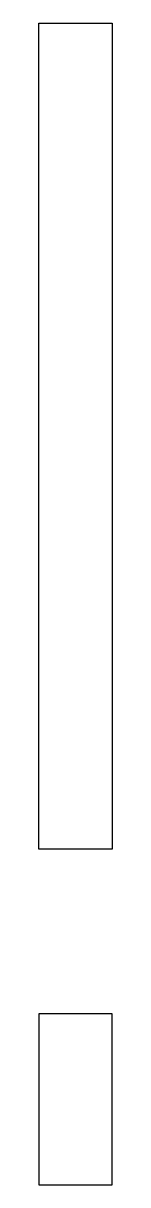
# Model space of a CAD drawing. Header units: metres. Extents: x -18.5 to -15.6, y -1.1 to 46.5.
import ezdxf

# ---------------------------------------------------------------- set-up
doc = ezdxf.new("R2010")
doc.units = ezdxf.units.M

msp = doc.modelspace()

# ---------------------------------------------------------------- linework, layer by layer
for p, q in [((-18.55, 45.864), (-18.55, 46.5)), ((-18.55, 46.5), (-15.622, 46.5)), ((-15.622, 46.5), (-15.55, 46.5)), ((-15.622, 46.5), (-15.622, 46.5)), ((-15.55, 46.5), (-15.55, 46.047)), ((-18.55, 45.018), (-18.55, 45.864)), ((-15.55, 46.047), (-15.55, 46.039)), ((-15.55, 46.039), (-15.55, 46)), ((-15.55, 46), (-15.55, 45.921)), ((-15.55, 45.921), (-15.55, 45.789)), ((-15.55, 45.789), (-15.55, 45.597)), ((-15.55, 45.597), (-15.55, 45.34)), ((-15.55, 45.34), (-15.55, 45.034)), ((-18.55, 44.94), (-18.55, 45.018)), ((-18.55, 44.779), (-18.55, 44.94)), ((-18.55, 44.538), (-18.55, 44.779)), ((-15.55, 45.034), (-15.55, 44.725)), ((-18.55, 44.228), (-18.55, 44.538)), ((-15.55, 44.725), (-15.55, 44.473)), ((-15.55, 44.473), (-15.55, 44.333)), ((-15.55, 44.333), (-15.55, 36.887)), ((-18.55, 43.743), (-18.55, 44.228)), ((-18.55, 43.475), (-18.55, 43.743)), ((-18.55, 43.145), (-18.55, 43.475)), ((-18.55, 42.956), (-18.55, 43.145)), ((-18.55, 42.601), (-18.55, 42.956)), ((-18.55, 42.222), (-18.55, 42.601)), ((-18.55, 41.852), (-18.55, 42.222)), ((-18.55, 41.521), (-18.55, 41.852)), ((-18.55, 40.427), (-18.55, 41.521)), ((-18.55, 31.105), (-18.55, 40.427)), ((-15.55, 36.887), (-15.55, 19.612)), ((-18.55, 29.104), (-18.55, 31.105)), ((-18.55, 23.415), (-18.55, 29.104)), ((-18.55, 19.109), (-18.55, 23.415)), ((-15.55, 19.612), (-15.55, 16.315)), ((-18.55, 16.315), (-18.55, 19.109)), ((-18.55, 14.849), (-18.55, 16.315)), ((-15.55, 16.315), (-15.55, 14.849)), ((-18.55, 14.634), (-18.55, 14.849)), ((-15.55, 14.849), (-15.55, 14.634)), ((-18.55, 14.332), (-18.55, 14.634)), ((-18.55, 14.001), (-18.55, 14.332)), ((-15.55, 14.634), (-15.55, 14.332)), ((-15.55, 14.332), (-15.55, 14.001)), ((-18.55, 13.691), (-18.55, 14.001)), ((-15.55, 14.001), (-15.55, 13.691)), ((-18.55, 13.431), (-18.55, 13.691)), ((-18.55, 13.229), (-18.55, 13.431)), ((-15.55, 13.691), (-15.55, 13.431)), ((-15.55, 13.431), (-15.55, 13.229)), ((-18.55, 13.086), (-18.55, 13.229)), ((-18.55, 12.649), (-18.55, 13.086)), ((-15.55, 13.229), (-15.55, 13.086)), ((-15.55, 13.086), (-15.55, 12.994)), ((-15.55, 12.994), (-15.55, 12.649)), ((-18.021, 12.649), (-18.55, 12.649)), ((-15.55, 12.649), (-18.021, 12.649)), ((-16.148, 5.9), (-18.55, 5.9)), ((-18.55, 5.9), (-18.55, 5.514)), ((-15.55, 5.9), (-16.148, 5.9)), ((-15.55, 5.571), (-15.55, 5.9)), ((-18.55, 5.514), (-18.55, 5.41)), ((-18.55, 5.41), (-18.55, 5.248)), ((-18.55, 5.248), (-18.55, 5.023)), ((-15.55, 5.514), (-15.55, 5.571)), ((-15.55, 5.41), (-15.55, 5.514)), ((-15.55, 5.248), (-15.55, 5.41)), ((-15.55, 5.023), (-15.55, 5.248)), ((-18.55, 5.023), (-18.55, 4.748)), ((-15.55, 4.748), (-15.55, 5.023)), ((-18.55, 4.748), (-18.55, 4.458)), ((-18.55, 4.458), (-18.55, 4.211)), ((-15.55, 4.458), (-15.55, 4.748)), ((-15.55, 4.211), (-15.55, 4.458)), ((-18.55, 4.211), (-18.55, 3.165)), ((-15.55, 1.15), (-15.55, 4.211)), ((-18.55, 3.165), (-18.55, 2.83)), ((-18.55, 2.83), (-18.55, 2.637)), ((-18.55, 2.637), (-18.55, 2.328)), ((-18.55, 2.328), (-18.55, 2.086)), ((-18.55, 2.086), (-18.55, 1.559)), ((-18.55, 1.559), (-18.55, 1.272)), ((-18.55, 1.272), (-18.55, 1.057)), ((-18.55, 1.057), (-18.55, 0.925)), ((-15.55, 0.848), (-15.55, 1.15)), ((-18.55, 0.925), (-18.55, -0.317)), ((-15.55, 0.508), (-15.55, 0.848)), ((-15.55, 0.192), (-15.55, 0.508)), ((-15.55, -0.066), (-15.55, 0.192)), ((-18.55, -0.317), (-18.55, -0.394)), ((-18.55, -0.394), (-18.55, -1.1)), ((-15.55, -0.256), (-15.55, -0.066)), ((-15.55, -0.384), (-15.55, -0.256)), ((-15.55, -0.462), (-15.55, -0.384)), ((-15.55, -0.924), (-15.55, -0.462)), ((-15.55, -0.962), (-15.55, -0.924)), ((-18.55, -1.1), (-17.551, -1.1)), ((-17.551, -1.1), (-15.55, -1.1)), ((-17.551, -1.1), (-17.551, -1.1)), ((-15.55, -0.987), (-15.55, -0.962)), ((-15.55, -1.002), (-15.55, -0.987)), ((-15.55, -1.008), (-15.55, -1.002)), ((-15.55, -1.1), (-15.55, -1.008))]:
    msp.add_line(p, q)

doc.saveas('drawing.dxf')
